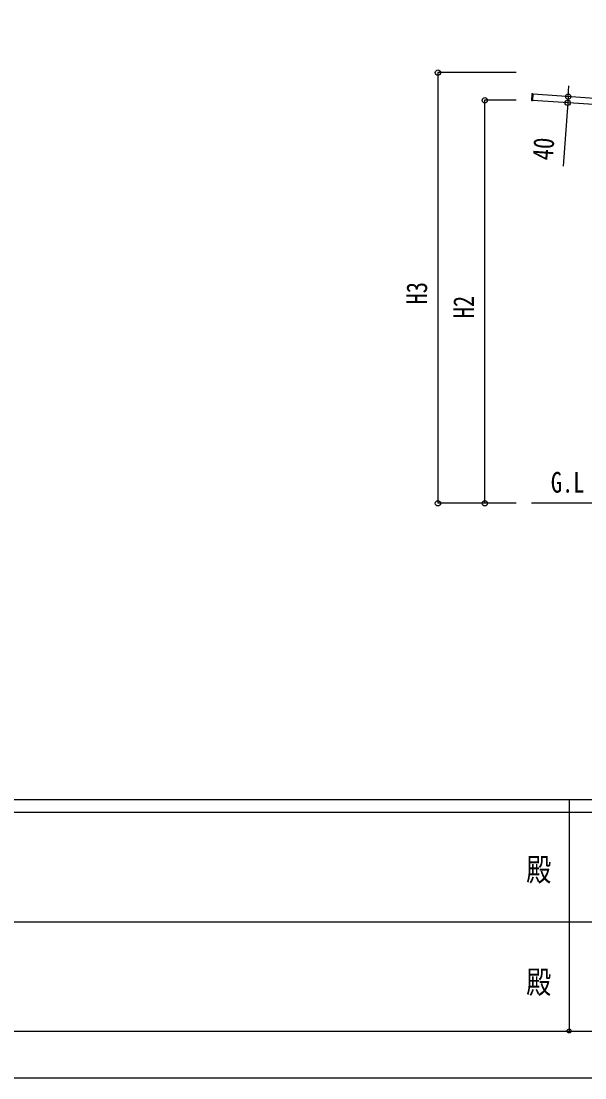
# Model space of a CAD drawing. Units: millimetres, scale not verified. Extents: x -16820 to 16820, y -11880 to 11880.
# Drawn here: x -3529 to 81, y -11880 to -5112 of the extents above; entities that cross this region are included whole.
import ezdxf
from ezdxf.enums import TextEntityAlignment as Align

# ---------------------------------------------------------------- set-up
doc = ezdxf.new("R2010")
doc.units = ezdxf.units.MM
doc.header["$LTSCALE"] = 50
doc.header["$PDMODE"] = 32
doc.header["$PDSIZE"] = 25
for name, color, linetype in [('0-2_USER1', 3, 'Continuous'), ('0-4_YKK_13', 4, 'Continuous'), ('0-5_YKK_A1', 4, 'Continuous'), ('0-6_YKK_D', 6, 'Continuous'), ('0-7_YKK_ZWAK', 7, 'Continuous')]:
    doc.layers.add(name, color=color, linetype=linetype)
doc.styles.add('ＭＳ ゴシック', font='')
doc.styles.get('ＭＳ ゴシック').set_extended_font_data('MS Gothic')

msp = doc.modelspace()

# ---------------------------------------------------------------- linework, layer by layer
at = {"layer": '0-4_YKK_13'}
for p, q in [((-258.6, -5577.39), (-261.53, -5619.29)), ((-252.18, -5577.34), (-258.07, -5576.92)), ((-253.37, -5620.25), (-250.39, -5577.57)), ((-251.95, -5577.46), (-250.39, -5577.57)), ((-261.06, -5619.82), (-255.18, -5620.23)), ((-253.37, -5620.25), (-254.94, -5620.14)), ((-254.57, -5620.16), (-254.57, -5620.16))]:
    msp.add_line(p, q, dxfattribs=at)
for centre, major_axis, ratio, start_param, end_param in [((-258.1, -5577.42), (-0.329, 0.379), 0.99628, 5.4996506, 7.06672), ((-252.2, -5577.64), (-0.021, -0.3), 0.998135, 2.2547257, 3.1415927), ((-261.03, -5619.32), (-0.379, -0.329), 0.99628, 5.4996506, 7.06672), ((-255.16, -5619.93), (-0.021, -0.3), 0.998135, 0, 0.8868669)]:
    msp.add_ellipse(centre, major_axis=major_axis, ratio=ratio, start_param=start_param, end_param=end_param, dxfattribs=at)
at = {"layer": '0-5_YKK_A1'}
for p, q in [((4941.68, -5942.02), (-250.49, -5578.94)), ((4938.89, -5981.92), (-253.28, -5618.85)), ((6640.08, -8200), (-259.92, -8200))]:
    msp.add_line(p, q, dxfattribs=at)
at = {"layer": '0-6_YKK_D'}
for p, q in [((-359.92, -5441.31), (-860.92, -5441.31)), ((-859.92, -5441.31), (-859.92, -8200)), ((-26.1, -5594.63), (-21.36, -5526.8)), ((-26.1, -5594.63), (-28.89, -5634.54)), ((-359.92, -5618.42), (-560.92, -5618.42)), ((-559.92, -8200), (-559.92, -5618.42)), ((-28.89, -5634.54), (-57.3, -6040.75)), ((-359.92, -8200), (-860.92, -8200)), ((-359.92, -8200), (-560.92, -8200))]:
    msp.add_line(p, q, dxfattribs=at)
for centre in [(-859.92, -5441.31), (-559.92, -5618.42), (-28.89, -5634.54), (-26.1, -5594.63), (-859.92, -8200), (-559.92, -8200)]:
    msp.add_circle(centre, 17, dxfattribs=at)
at = {"layer": '0-7_YKK_ZWAK'}
for p, q in [((15580.08, -10100), (-15619.92, -10100)), ((-19.92, -10100), (-19.92, -11580)), ((-19.92, -10180), (-5219.92, -10180)), ((5180.08, -10180), (-19.92, -10180)), ((-5189.92, -10880), (-19.92, -10880)), ((-19.92, -10880), (5180.08, -10880)), ((-5219.92, -11580), (-19.92, -11580)), ((-19.92, -11580), (5180.08, -11580))]:
    msp.add_line(p, q, dxfattribs=at)
msp.add_lwpolyline([(-16820, -11880), (16820, -11880), (16820, 11880), (-16820, 11880)], close=True, dxfattribs=at)
msp.add_point((-19.92, -11580), dxfattribs=at)

# ---------------------------------------------------------------- texts
at = {"layer": '0-2_USER1', "style": 'ＭＳ ゴシック', "width": 0.8}
msp.add_text('G.L', height=132, dxfattribs=at).set_placement((-137, -8171), align=Align.BOTTOM_LEFT)
at = {"layer": '0-6_YKK_D', "style": 'ＭＳ ゴシック', "width": 0.8}
for s, rotation, p in [('40', 86, (-85.13, -6008.73)), ('H3', 90, (-889.92, -6926.26)), ('H2', 90, (-589.92, -7014.81))]:
    msp.add_text(s, height=132, rotation=rotation, dxfattribs=at).set_placement(p, align=Align.BOTTOM_LEFT)
at = {"layer": '0-7_YKK_ZWAK', "style": 'ＭＳ ゴシック', "width": 0.8}
for p in [(-294.67, -10663.33), (-294.67, -11383.33)]:
    msp.add_text('殿', height=146.6, dxfattribs=at).set_placement(p, align=Align.BOTTOM_LEFT)

doc.saveas('drawing.dxf')
